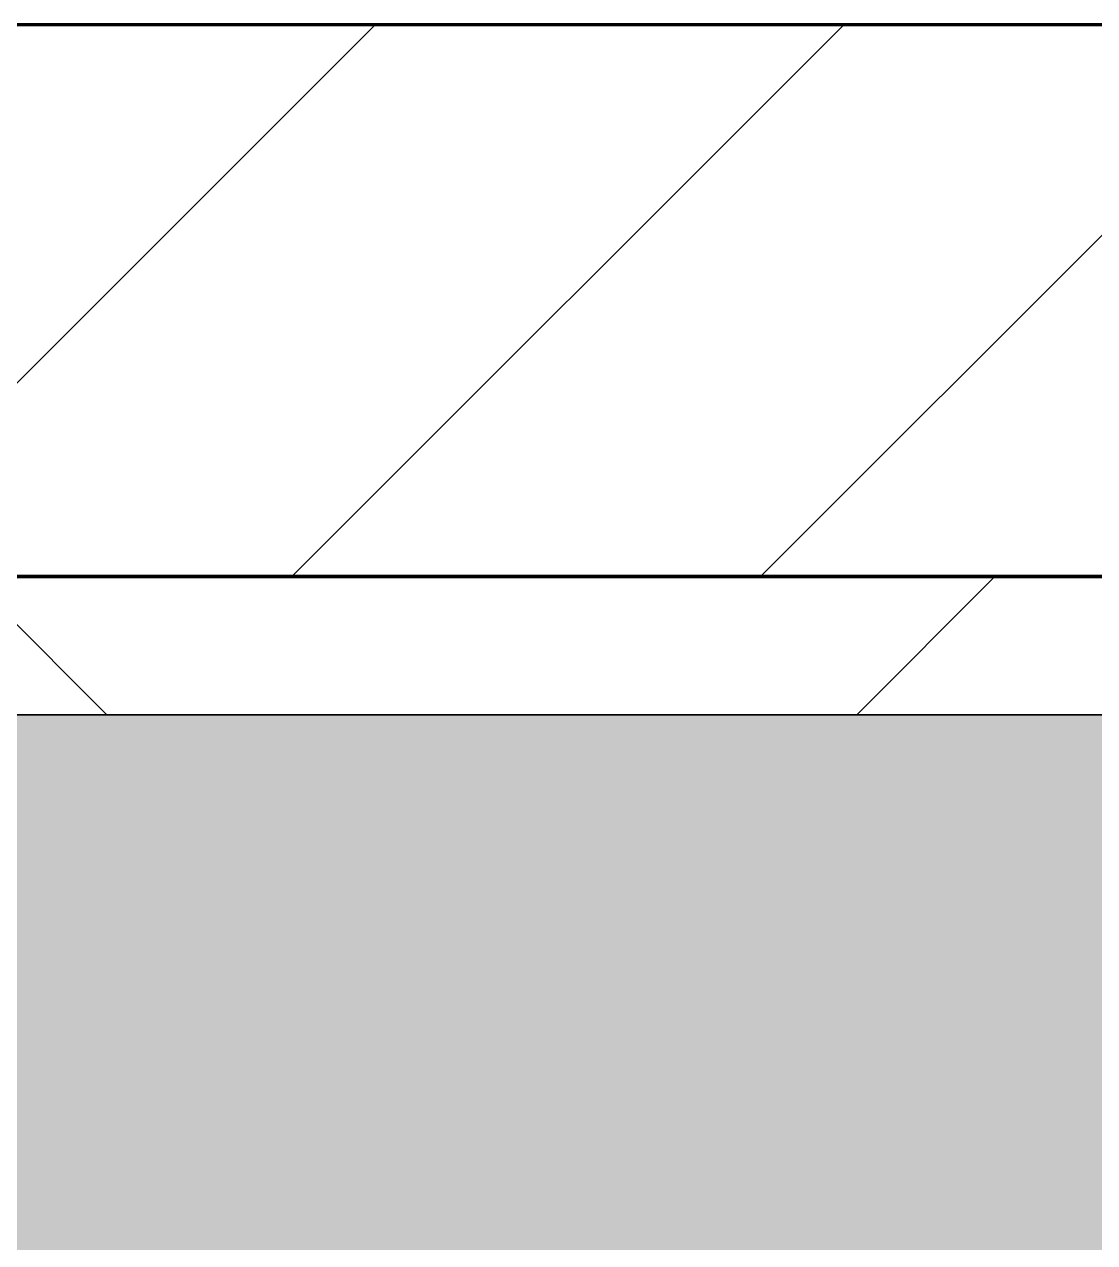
# Model space of a CAD drawing. Header units: millimetres. Extents: x -794334 to -714814, y -17806 to 22403.
# Drawn here: x -771477.5 to -771090, y 9702.9 to 10144 of the extents above; entities that cross this region are included whole.
import ezdxf
from ezdxf.xclip import XClip

# ---------------------------------------------------------------- set-up
doc = ezdxf.new("R2010")
doc.units = ezdxf.units.MM
doc.header["$XCLIPFRAME"] = 0
for name, color, linetype, lineweight in [('A-GENM', 1, 'Continuous', 9), ('A-GLAZ-CURT', 2, 'Continuous', 9), ('A-WALL', 5, 'Continuous', 35), ('A-WALL-FNSH', 2, 'Continuous', 35), ('A-WALL-PATT', 1, 'Continuous', 35)]:
    doc.layers.add(name, color=color, linetype=linetype, lineweight=lineweight)
doc.layers.add('A11_ALU.SOLID SHEET', color=2, linetype='Continuous')

# ---------------------------------------------------------------- blocks, each defined once
blk = doc.blocks.new('PPLS-PP19_Custom Tile Pattern - Custom Tile Pattern-V101-4252-01 ENLARGED CONCOURSE LEVEL - REFLECTED CEILING PLAN - SHEET 3')
at = {"layer": 'A-GLAZ-CURT'}
for p, q in [((-300, 0), (300, 0)), ((300, 0), (-300, 0)), ((195.99, 0), (213.31, 0)), ((213.31, 0), (195.99, 0)), ((230.06, 0), (300, 0)), ((-300, -50), (300, -50)), ((300, -50), (-300, -50))]:
    blk.add_line(p, q, dxfattribs=at)
for points, knots in [([(-115.82, 0), (-114.96, 0), (-110.41, 0), (-96.78, 0), (-71.33, 0), (-42.53, 0), (-12.78, 0), (4.23, 0), (9.64, 0), (10.14, 0), (10.18, 0)], [-5724.064692, -5724.064692, -5724.064692, -5724.064692, -5430.283136, -5103.229623, -4799.173296, -4065.652676, -3589.737505, -3285.047089, -3066.359526, -3044.715262, -3044.715262, -3044.715262, -3044.715262]), ([(-78.48, 0), (-72.44, 0), (-61.77, 0), (-54.4, 0), (-48.53, 0), (-30.79, 0), (-18.03, 0), (8.61, 0), (15.02, 0), (22.91, 0), (31, 0), (39.04, 0), (51.19, 0), (58.74, 0), (61.34, 0), (61.45, 0)], [-4359.181107, -4359.181107, -4359.181107, -4359.181107, -4008.285538, -3689.699207, -3546.54457, -3315.260113, -2864.387349, -2439.246196, -2084.094819, -1956.422387, -1818.904206, -1645.594513, -1443.202566, -1228.752106, -1120.932285, -1120.932285, -1120.932285, -1120.932285]), ([(31.18, 0), (25.97, 0), (11.99, 0), (-16.92, 0), (-47.42, 0), (-65.77, 0), (-66.37, 0), (-66.38, 0)], [-4496.803627, -4496.803627, -4496.803627, -4496.803627, -4222.080604, -3745.412743, -2981.410125, -2542.574734, -2498.224237, -2498.224237, -2498.224237, -2498.224237]), ([(56.6, 0), (55.53, 0), (48.46, 0), (37, 0), (24.07, 0), (12.82, 0), (-2.9, 0), (-20.62, 0), (-32.81, 0), (-44.85, 0), (-51.43, 0), (-51.79, 0)], [-2692.14851, -2692.14851, -2692.14851, -2692.14851, -2634.532728, -2313.748533, -2106.613311, -1925.670641, -1617.263037, -1290.787923, -1039.307308, -819.71621, -644.910881, -644.910881, -644.910881, -644.910881]), ([(-36.78, 0), (-32.43, 0), (-19.22, 0), (8.83, 0), (43.36, 0), (70.92, 0), (82.12, 0), (83.66, 0)], [-6191.144455, -6191.144455, -6191.144455, -6191.144455, -5862.463379, -5340.621928, -4573.028122, -4094.177415, -3869.465285, -3869.465285, -3869.465285, -3869.465285]), ([(30.82, 0), (29.27, 0), (20.14, 0), (3.54, 0), (-16.58, 0), (-34.76, 0), (-36.04, 0)], [-10462.034656, -10462.034656, -10462.034656, -10462.034656, -10363.088938, -9884.23066, -9424.652049, -9182.880979, -9182.880979, -9182.880979, -9182.880979]), ([(55.83, 0), (55.27, 0), (50.46, 0), (39.61, 0), (24.74, 0), (2.64, 0), (-17.84, 0), (-30.57, 0), (-31.82, 0), (-32, 0)], [-4356.784996, -4356.784996, -4356.784996, -4356.784996, -4326.416877, -4098.545751, -3766.694881, -3333.063701, -2994.501669, -2698.150104, -2614.070998, -2614.070998, -2614.070998, -2614.070998]), ([(-30.52, 0), (-27.11, 0), (-17.83, 0), (5.99, 0), (22.06, 0), (37.44, 0), (45.92, 0), (57.76, 0), (64.47, 0), (72.74, 0), (75.22, 0), (76.03, 0), (76.21, 0)], [-2323.618664, -2323.618664, -2323.618664, -2323.618664, -2142.497158, -1716.209403, -1206.526904, -1089.329421, -901.315459, -753.071572, -495.328968, -421.953223, -334.951786, -290.452333, -290.452333, -290.452333, -290.452333]), ([(8.33, 0), (8.19, 0), (7.18, 0), (0.32, 0), (-13.89, 0), (-24.92, 0), (-29.03, 0)], [-3574.286521, -3574.286521, -3574.286521, -3574.286521, -3526.962355, -3285.499107, -2903.012179, -2680.714891, -2680.714891, -2680.714891, -2680.714891]), ([(-28.57, 0), (-26.93, 0), (-20.29, 0), (-11.45, 0), (2.08, 0), (13.15, 0), (21.24, 0), (24.62, 0), (24.72, 0), (24.72, 0)], [-5361.429781, -5361.429781, -5361.429781, -5361.429781, -5261.36855, -5050.479954, -4785.90057, -4596.498881, -4445.288762, -4384.376941, -4376.041937, -4376.041937, -4376.041937, -4376.041937]), ([(-15.19, 0), (-13.07, 0), (7.48, 0), (33.73, 0), (51.11, 0), (55.8, 0)], [-461.142613, -461.142613, -461.142613, -461.142613, -429.606584, -390.253598, -375.858057, -375.858057, -375.858057, -375.858057]), ([(9.32, 0), (9.08, 0), (7.65, 0), (2.57, 0), (-5.75, 0), (-10.31, 0), (-11.34, 0)], [-2922.926651, -2922.926651, -2922.926651, -2922.926651, -2882.788014, -2720.818881, -2518.50168, -2456.999632, -2456.999632, -2456.999632, -2456.999632]), ([(-2.63, 0), (-2.47, 0), (-1.22, 0), (4.92, 0), (15.97, 0), (22.54, 0), (24.49, 0)], [-226.825321, -226.825321, -226.825321, -226.825321, -220.269177, -206.416616, -198.214427, -187.717507, -187.717507, -187.717507, -187.717507]), ([(56.36, 0), (49.38, 0), (35.37, 0), (12, 0), (3.08, 0), (-1.67, 0), (-2.25, 0)], [-328.505637, -328.505637, -328.505637, -328.505637, -307.516438, -285.83788, -246.234814, -234.646884, -234.646884, -234.646884, -234.646884]), ([(24.69, 0), (24.54, 0), (20.99, 0), (15.48, 0), (10.8, 0), (9.63, 0)], [-4368.572414, -4368.572414, -4368.572414, -4368.572414, -4306.476363, -4080.000647, -3772.857994, -3772.857994, -3772.857994, -3772.857994]), ([(18.16, 0), (19.15, 0), (24.25, 0), (25.66, 0), (26.12, 0)], [-5700.113719, -5700.113719, -5700.113719, -5700.113719, -5554.232259, -5302.431367, -5302.431367, -5302.431367, -5302.431367]), ([(55.6, 0), (54.67, 0), (50.06, 0), (43.81, 0), (29.53, 0), (20.67, 0), (18.85, 0), (18.16, 0)], [-6604.646129, -6604.646129, -6604.646129, -6604.646129, -6548.303034, -6314.283804, -6135.05769, -5972.647715, -5832.674503, -5832.674503, -5832.674503, -5832.674503]), ([(27.44, 0), (27.9, 0), (29.54, 0), (38.07, 0), (53.39, 0), (71.67, 0), (84.83, 0), (86.01, 0), (92.51, 0), (94.33, 0)], [-5037.309798, -5037.309798, -5037.309798, -5037.309798, -4887.603822, -4705.298446, -4353.683244, -3960.84581, -3759.045785, -3336.541051, -2783.776468, -2783.776468, -2783.776468, -2783.776468]), ([(27.89, 0), (29.09, 0), (33.4, 0), (48.37, 0), (71.92, 0), (100.14, 0), (114.95, 0), (124.44, 0)], [-147.777612, -147.777612, -147.777612, -147.777612, -135.792042, -118.513713, -97.899267, -63.759246, -40.247966, -40.247966, -40.247966, -40.247966]), ([(53.18, 0), (53.06, 0), (52.22, 0), (44.99, 0), (36.46, 0), (30.82, 0)], [-622.740158, -622.740158, -622.740158, -622.740158, -566.066452, -360.610861, 0, 0, 0, 0]), ([(136.44, 0), (121.66, 0), (86.93, 0), (51.16, 0), (31.18, 0)], [-106.750556, -106.750556, -106.750556, -106.750556, -59.610984, 0, 0, 0, 0]), ([(56.61, 0), (55.88, 0), (52.75, 0), (46.51, 0), (41.18, 0), (36.02, 0), (35.54, 0), (35.54, 0)], [-343.536452, -343.536452, -343.536452, -343.536452, -341.267687, -334.000314, -326.15566, -319.318397, -317.489778, -317.489778, -317.489778, -317.489778]), ([(36.29, 0), (37.77, 0), (46.69, 0), (52.8, 0), (56.29, 0)], [-314.598523, -314.598523, -314.598523, -314.598523, -305.899624, -292.458861, -292.458861, -292.458861, -292.458861]), ([(61.47, 0), (61.47, 0), (61.21, 0), (54.61, 0), (53.71, 0), (53.56, 0)], [-1113.311073, -1113.311073, -1113.311073, -1113.311073, -1096.402191, -891.204116, -747.28819, -747.28819, -747.28819, -747.28819]), ([(114.39, 0), (114.2, 0), (112.08, 0), (105.42, 0), (92.38, 0), (85.59, 0), (74.4, 0), (63.82, 0), (58.47, 0), (56.55, 0)], [-8148.58938, -8148.58938, -8148.58938, -8148.58938, -8105.191388, -7723.759874, -7531.75727, -7135.649961, -6924.452779, -6738.82075, -6623.77056, -6623.77056, -6623.77056, -6623.77056]), ([(56.58, 0), (65.95, 0), (88.97, 0), (111.4, 0), (124.46, 0)], [-375.060152, -375.060152, -375.060152, -375.060152, -346.313304, -305.341706, -305.341706, -305.341706, -305.341706]), ([(56.58, 0), (57.85, 0), (68.66, 0), (95.91, 0), (116.22, 0), (124.03, 0), (124.5, 0)], [-292.079465, -292.079465, -292.079465, -292.079465, -287.17622, -249.500363, -194.761443, -191.139579, -191.139579, -191.139579, -191.139579]), ([(103.09, 0), (101.08, 0), (86.31, 0), (70.51, 0), (57.06, 0), (56.58, 0)], [-375.435014, -375.435014, -375.435014, -375.435014, -369.147452, -330.153101, -328.725737, -328.725737, -328.725737, -328.725737]), ([(168.37, 0), (167.68, 0), (162.47, 0), (147.02, 0), (109.77, 0), (77.66, 0), (61.46, 0), (57.17, 0)], [-543.375029, -543.375029, -543.375029, -543.375029, -530.793311, -458.593899, -401.860199, -357.622665, -344.118072, -344.118072, -344.118072, -344.118072]), ([(76.63, 0), (74.8, 0), (68.8, 0), (61.96, 0), (57.51, 0)], [-3095.572228, -3095.572228, -3095.572228, -3095.572228, -2950.589685, -2708.625699, -2708.625699, -2708.625699, -2708.625699]), ([(76.22, 0), (75.58, 0), (73.64, 0), (71.05, 0), (70.61, 0)], [-193.634889, -193.634889, -193.634889, -193.634889, -31.537676, 0, 0, 0, 0]), ([(94.4, 0), (94.4, 0), (94.64, 0), (99.11, 0), (108.97, 0), (120.79, 0), (139.94, 0), (163.31, 0), (185.23, 0), (193.62, 0), (194.69, 0), (194.79, 0)], [-2348.345796, -2348.345796, -2348.345796, -2348.345796, -2310.419338, -2233.599744, -2052.234781, -1843.028543, -1530.39897, -1095.004608, -529.74427, -295.064701, -265.121568, -265.121568, -265.121568, -265.121568]), ([(124.11, 0), (123.18, 0), (121.54, 0), (114.96, 0), (108.04, 0), (103.09, 0)], [-27.957927, -27.957927, -27.957927, -27.957927, -22.807238, -15.488593, 0, 0, 0, 0]), ([(124.05, 0), (122.91, 0), (118.24, 0), (114.23, 0), (111.98, 0), (105.66, 0), (105.23, 0), (105.23, 0)], [-9520.983381, -9520.983381, -9520.983381, -9520.983381, -9453.21225, -9220.200448, -9012.77275, -8966.157302, -8929.495943, -8929.495943, -8929.495943, -8929.495943]), ([(105.26, 0), (105.52, 0), (111.01, 0), (112.65, 0), (113.59, 0)], [-8920.561005, -8920.561005, -8920.561005, -8920.561005, -8814.835624, -8577.462505, -8577.462505, -8577.462505, -8577.462505]), ([(129.02, 0), (129.02, 0), (126.48, 0), (124.95, 0), (124.38, 0)], [-35.386604, -35.386604, -35.386604, -35.386604, -31.430235, -28.456074, -28.456074, -28.456074, -28.456074]), ([(157.9, 0), (156.77, 0), (151.67, 0), (143.29, 0), (134.04, 0), (127.73, 0), (125.09, 0), (124.43, 0)], [-10292.955006, -10292.955006, -10292.955006, -10292.955006, -10098.273015, -9847.788484, -9677.714971, -9567.007022, -9528.555573, -9528.555573, -9528.555573, -9528.555573]), ([(124.81, 0), (125.17, 0), (126.85, 0), (128.63, 0), (128.95, 0)], [-39.939895, -39.939895, -39.939895, -39.939895, -39.050993, -35.895543, -35.895543, -35.895543, -35.895543]), ([(124.99, 0), (129.26, 0), (133.78, 0), (138.28, 0), (138.53, 0)], [-304.787593, -304.787593, -304.787593, -304.787593, -291.370682, -290.5735, -290.5735, -290.5735, -290.5735]), ([(128.58, 0), (128.8, 0), (130.16, 0), (139.26, 0), (152.67, 0), (161.24, 0), (162.19, 0), (162.75, 0)], [-633.326174, -633.326174, -633.326174, -633.326174, -627.736123, -618.981161, -602.094757, -592.980799, -581.414464, -581.414464, -581.414464, -581.414464]), ([(137.1, 0), (136, 0), (133.64, 0), (129.87, 0), (129.11, 0)], [-670.405967, -670.405967, -670.405967, -670.405967, -651.020627, -640.742133, -640.742133, -640.742133, -640.742133]), ([(193.8, 0), (193.33, 0), (190.11, 0), (183.13, 0), (171, 0), (161.95, 0), (161.28, 0), (158.35, 0), (157.85, 0), (157.77, 0)], [-11665.349007, -11665.349007, -11665.349007, -11665.349007, -11565.880756, -11105.624034, -10839.086983, -10768.332124, -10666.779182, -10580.760289, -10550.278881, -10550.278881, -10550.278881, -10550.278881]), ([(300, 0), (286.53, 0), (254.22, 0), (207.11, 0), (177.41, 0), (159.34, 0), (158.33, 0), (158.3, 0)], [-285.253232, -285.253232, -285.253232, -285.253232, -244.693688, -187.987675, -143.776725, -129.632772, -123.352749, -123.352749, -123.352749, -123.352749]), ([(159.07, 0), (159.13, 0), (160.84, 0), (165.21, 0), (174.15, 0), (185.98, 0), (208.82, 0), (219.42, 0), (230.06, 0)], [-115.643202, -115.643202, -115.643202, -115.643202, -114.681583, -87.660824, -65.295536, -41.623857, -24.459831, 0, 0, 0, 0]), ([(162.75, 0), (165.4, 0), (170.91, 0), (172.61, 0), (172.61, 0)], [-111.264224, -111.264224, -111.264224, -111.264224, -56.742688, -19.085662, -19.085662, -19.085662, -19.085662]), ([(247.1, 0), (246.76, 0), (245.04, 0), (238.34, 0), (226.56, 0), (221.1, 0), (200.27, 0), (182.99, 0), (174.27, 0), (169.67, 0), (168.99, 0)], [-9649.085549, -9649.085549, -9649.085549, -9649.085549, -9581.591397, -9406.094246, -9221.510254, -9016.44624, -8717.832359, -8253.978395, -8152.463617, -8069.855175, -8069.855175, -8069.855175, -8069.855175]), ([(215.22, 0), (214.62, 0), (210.55, 0), (203.98, 0), (187.54, 0), (175.3, 0), (169.49, 0)], [-203.825446, -203.825446, -203.825446, -203.825446, -198.527383, -184.406837, -162.427601, -142.916156, -142.916156, -142.916156, -142.916156]), ([(171.51, 0), (176.48, 0), (193.23, 0), (201.73, 0), (208.81, 0), (213.9, 0), (237.66, 0), (253.48, 0), (259.51, 0)], [-7971.819559, -7971.819559, -7971.819559, -7971.819559, -7784.112253, -7606.717214, -7289.299508, -7042.621073, -6582.165592, -6255.469152, -6255.469152, -6255.469152, -6255.469152]), ([(172.07, 0), (177.66, 0), (187.87, 0), (201.08, 0), (207.47, 0), (213.96, 0), (215.11, 0)], [-255.364076, -255.364076, -255.364076, -255.364076, -237.955587, -223.92608, -215.862851, -208.75215, -208.75215, -208.75215, -208.75215]), ([(300, 0), (288.22, 0), (262, 0), (230.43, 0), (219.94, 0), (219.02, 0)], [-12528.858583, -12528.858583, -12528.858583, -12528.858583, -11905.454923, -11162.864862, -10856.732305, -10856.732305, -10856.732305, -10856.732305]), ([(219.9, 0), (220.86, 0), (227.84, 0), (242.06, 0), (246.54, 0), (246.96, 0)], [-10670.940496, -10670.940496, -10670.940496, -10670.940496, -10511.382485, -9925.173265, -9834.877357, -9834.877357, -9834.877357, -9834.877357]), ([(260.23, 0), (263.42, 0), (271.74, 0), (281.71, 0), (291.71, 0), (296.52, 0), (297.86, 0), (298.09, 0)], [-6242.372969, -6242.372969, -6242.372969, -6242.372969, -6068.460911, -5766.029927, -5566.724884, -5280.360606, -5199.253518, -5199.253518, -5199.253518, -5199.253518]), ([(284.76, 0), (284.76, 0), (285.09, 0), (287.47, 0), (293.59, 0), (297.76, 0), (300, 0)], [-4110.630118, -4110.630118, -4110.630118, -4110.630118, -4053.389046, -3959.664717, -3862.421465, -3746.95702, -3746.95702, -3746.95702, -3746.95702]), ([(297.38, 0), (295.84, 0), (291.62, 0), (285.38, 0), (284.87, 0)], [-4803.172655, -4803.172655, -4803.172655, -4803.172655, -4358.271401, -4143.037883, -4143.037883, -4143.037883, -4143.037883])]:
    blk.add_open_spline(points, degree=3, knots=knots, dxfattribs=at)
for points in [[(24.49, 0), (25.23, 0), (25.72, 0), (26.04, 0)], [(70.61, 0), (66.77, 0), (61.73, 0), (56.59, 0)], [(80.35, 0), (79.57, 0), (78.27, 0), (76.63, 0)], [(84.06, 0), (83.48, 0), (82.41, 0), (81.72, 0)], [(125.26, 0), (129.84, 0), (132.71, 0), (134.6, 0)], [(168.74, 0), (168.74, 0), (169.81, 0), (171.51, 0)], [(195.11, 0), (194.91, 0), (194.44, 0), (193.8, 0)]]:
    blk.add_open_spline(points, degree=3, dxfattribs=at)
blk = doc.blocks.new('PPLS-PP19_Custom Tile Pattern - Custom Tile Pattern-V102-4252-01 ENLARGED CONCOURSE LEVEL - REFLECTED CEILING PLAN - SHEET 3')
at = {"layer": 'A-GLAZ-CURT'}
for p, q in [((-300, 0), (300, 0)), ((300, 0), (-300, 0)), ((-293.07, 0), (-275.75, 0)), ((-275.75, 0), (-293.07, 0)), ((-222.32, 0), (-205, 0)), ((-205, 0), (-222.32, 0)), ((-300, -50), (300, -50)), ((300, -50), (-300, -50))]:
    blk.add_line(p, q, dxfattribs=at)
at = {"layer": 'A-GLAZ-CURT', "flags": 128}
for points in [[(-300, 0), (-291.56, 0), (-283.3, 0), (-275.2, 0), (-267.26, 0), (-259.45, 0), (-251.77, 0), (-244.2, 0), (-236.74, 0), (-229.36, 0), (-222.06, 0), (-214.83, 0), (-207.71, 0), (-200.76, 0)], [(-202.58, 0), (-209.04, 0), (-215.73, 0), (-222.63, 0), (-229.72, 0), (-236.97, 0), (-244.39, 0), (-251.96, 0), (-259.67, 0), (-267.51, 0), (-275.48, 0), (-283.55, 0), (-291.73, 0), (-300, 0)]]:
    blk.add_lwpolyline(points, dxfattribs=at)
at = {"layer": 'A-GLAZ-CURT'}
for points, knots in [([(-300, 0), (-284.65, 0), (-236.57, 0), (-182.5, 0), (-148.38, 0), (-137.08, 0)], [-5323.127839, -5323.127839, -5323.127839, -5323.127839, -4502.809032, -2700.551212, -1552.578953, -1552.578953, -1552.578953, -1552.578953]), ([(-204.03, 0), (-207.37, 0), (-231.44, 0), (-262.56, 0), (-294.48, 0), (-300, 0)], [-15361.191095, -15361.191095, -15361.191095, -15361.191095, -15131.813646, -13729.592194, -13439.944408, -13439.944408, -13439.944408, -13439.944408]), ([(-137.88, 0), (-140.56, 0), (-147.66, 0), (-147.69, 0), (-158.72, 0), (-174.02, 0), (-185.59, 0), (-209.77, 0), (-232.01, 0), (-255.22, 0), (-262.59, 0), (-264.9, 0), (-265.4, 0)], [-3187.727384, -3187.727384, -3187.727384, -3187.727384, -2919.378265, -2477.344047, -2237.412286, -2029.680487, -1755.085331, -1400.429864, -858.079193, -543.655514, -208.940337, 0, 0, 0, 0]), ([(-258.6, 0), (-257.91, 0), (-254.26, 0), (-241.25, 0), (-225.99, 0), (-213.43, 0), (-207.06, 0), (-204.3, 0)], [-5722.54675, -5722.54675, -5722.54675, -5722.54675, -5657.471696, -5413.335975, -5017.494783, -4832.723979, -4685.575192, -4685.575192, -4685.575192, -4685.575192]), ([(-136.1, 0), (-137.4, 0), (-140.18, 0), (-149.31, 0), (-162.01, 0), (-177.91, 0), (-199.46, 0), (-216.65, 0), (-231.26, 0), (-233.46, 0), (-234, 0)], [-2604.153664, -2604.153664, -2604.153664, -2604.153664, -2418.507304, -2308.929706, -2113.765672, -1763.376603, -1422.553702, -978.033455, -846.069444, -682.911962, -682.911962, -682.911962, -682.911962]), ([(-233.49, 0), (-233.44, 0), (-232.38, 0), (-230.74, 0), (-225.3, 0), (-223.63, 0)], [-455.274641, -455.274641, -455.274641, -455.274641, -440.605512, -119.536984, 0, 0, 0, 0]), ([(-223.63, 0), (-219.39, 0), (-212.38, 0), (-205.5, 0), (-204.04, 0)], [-5463.295695, -5463.295695, -5463.295695, -5463.295695, -5161.076232, -5079.301305, -5079.301305, -5079.301305, -5079.301305])]:
    blk.add_open_spline(points, degree=3, knots=knots, dxfattribs=at)
blk = doc.blocks.new('Curved Concourse Ceiling5 - Curved Concourse Ceiling-12515229-4252-01 ENLARGED CONCOURSE LEVEL - REFLECTED CEILING PLAN - SHEET 3')
at = {"layer": 'A-GENM'}
h = blk.add_hatch(color=256, dxfattribs=at)
h.paths.add_polyline_path([(-768763.28, 4129.03), (-768657.49, 4129.04), (-768657.5, 9894.02), (-777707.49, 9894.02), (-777707.42, 4129.03), (-769849.31, 4129.03)])
h.paths.add_polyline_path([(-768857.49, 4329.03), (-777507.49, 4329.03), (-777507.49, 9694.03), (-768857.49, 9694.03), (-768857.49, 4419.87)])
blk.add_line((-768657.49, 9894.03), (-777707.49, 9894.03), dxfattribs=at)
blk.add_line((-768657.49, 9894.03), (-777707.49, 9894.03), dxfattribs=at)
blk = doc.blocks.new('*U1029')
at = {"layer": 'A-GENM'}
blk.add_blockref('Curved Concourse Ceiling5 - Curved Concourse Ceiling-12515229-4252-01 ENLARGED CONCOURSE LEVEL - REFLECTED CEILING PLAN - SHEET 3', (778882.37, -3579.02), dxfattribs=at)
at = {"layer": 'A-GLAZ-CURT', "rotation": 180}
for name, p in [('PPLS-PP19_Custom Tile Pattern - Custom Tile Pattern-V102-4252-01 ENLARGED CONCOURSE LEVEL - REFLECTED CEILING PLAN - SHEET 3', (7200, 6315)), ('PPLS-PP19_Custom Tile Pattern - Custom Tile Pattern-V101-4252-01 ENLARGED CONCOURSE LEVEL - REFLECTED CEILING PLAN - SHEET 3', (7800, 6315))]:
    blk.add_blockref(name, p, dxfattribs=at)
blk = doc.blocks.new('*U1230')
blk.add_lwpolyline([(0, 0), (9050, 0), (9050, 5765), (0, 5765)], close=True)
blk = doc.blocks.new('*U1630')
for points in [[(-4139.52, 6315), (-75674.95, 6315), (-75674.95, 550), (-4139.52, 550)], [(-33025.12, 550), (-23975.12, 550), (-23975.12, 6315), (-33025.12, 6315)]]:
    blk.add_lwpolyline(points, close=True)
blk.add_blockref('*U1230', (-33025.12, 550))

msp = doc.modelspace()

# ---------------------------------------------------------------- block references
at = {"layer": 'A11_ALU.SOLID SHEET'}
ref = msp.add_blockref('*U1630', (-744681.24, 3579.02), dxfattribs=at)
XClip(ref).set_block_clipping_path([(-45802.4668593339, -9620.0029952967), (23702.8690583039, 10334.9999958097)])

# ---------------------------------------------------------------- next in the draw order: hatches: boundary and pattern name
at = {"layer": 'A-WALL-PATT', "lineweight": 9}
h = msp.add_hatch(dxfattribs=at)
h.set_pattern_fill('FP_2', color=256, style=0, pattern_type=2)
h.set_pattern_definition([(45, (0, 0), (-84.852814, 84.852814), [])])
h.paths.add_polyline_path([(-745742.17, 9944.02), (-745742.17, 10144.02), (-783082.17, 10144.02), (-783082.17, 9944.02), (-747042.87, 9944.02)])
h = msp.add_hatch(dxfattribs=at)
h.set_pattern_fill('FP_5', color=256, style=0, pattern_type=2)
h.set_pattern_definition([(45, (0, 0), (-212.13203, 212.13203), []), (135, (0, 0), (-212.13203, -212.13203), [])])
h.paths.add_polyline_path([(-748821.9, 9894.02), (-748821.9, 9944.02), (-783057.37, 9944.02), (-783057.37, 9894.02), (-749214.91, 9894.02)])

# ---------------------------------------------------------------- next in the draw order: linework, layer by layer
at = {"layer": 'A-WALL', "color": 7, "lineweight": 70}
for p, q in [((-783082.17, 10144.02), (-745742.17, 10144.02)), ((-783057.37, 9944.02), (-748821.9, 9944.02)), ((-748821.9, 9944.02), (-783057.37, 9944.02))]:
    msp.add_line(p, q, dxfattribs=at)
at = {"layer": 'A-WALL-FNSH', "color": 250}
msp.add_line((-748821.9, 9894.02), (-783057.37, 9894.02), dxfattribs=at)

# ---------------------------------------------------------------- next in the draw order: block references
msp.add_blockref('*U1029', (-778882.37, 3579.02))

doc.saveas('drawing.dxf')
